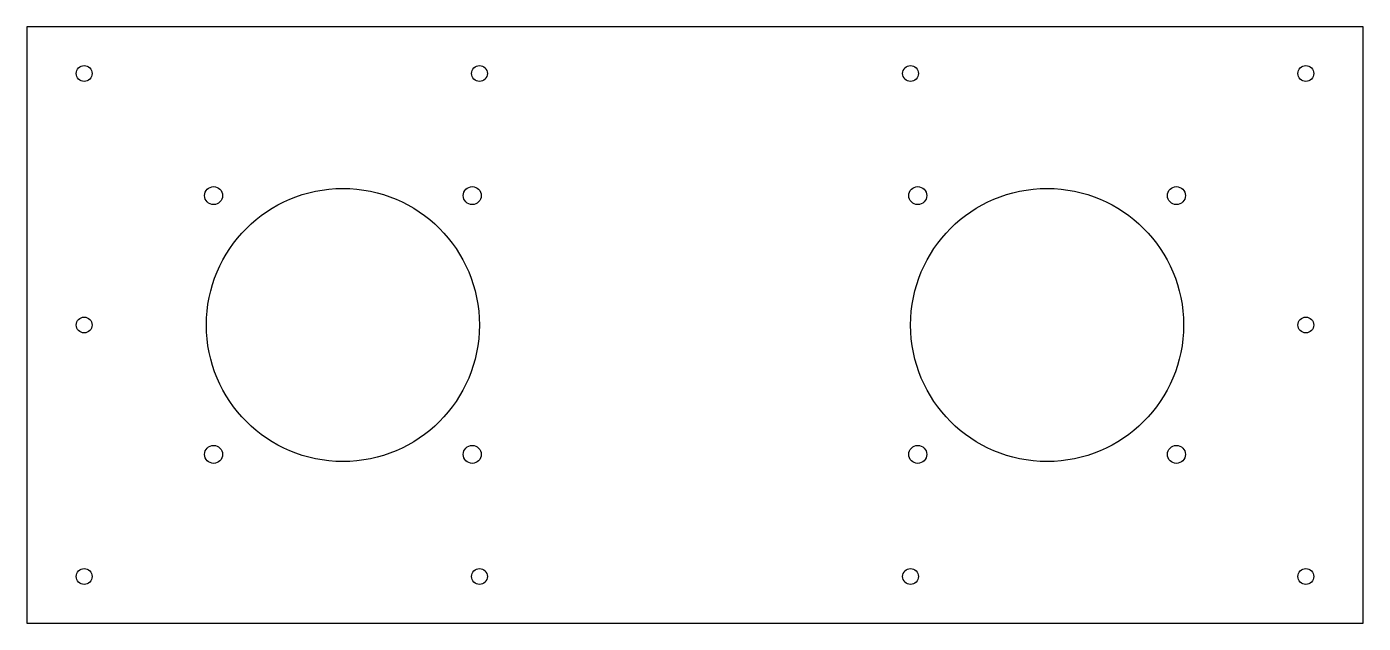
# Model space of a CAD drawing. Header units: millimetres. Extents: x -186 to 186, y -83 to 83.
import ezdxf

# ---------------------------------------------------------------- set-up
doc = ezdxf.new("R2010")
doc.units = ezdxf.units.MM

msp = doc.modelspace()

# ---------------------------------------------------------------- linework, layer by layer
at = {"color": 7, "linetype": 'Continuous', "lineweight": 25}
for p, q in [((-186, 83), (-186, -83)), ((186, 83), (-186, 83)), ((186, -83), (186, 83)), ((-186, -83), (186, -83))]:
    msp.add_line(p, q, dxfattribs=at)
for centre, radius in [((-170, 70), 2.2), ((-60, 70), 2.2), ((60, 70), 2.2), ((170, 70), 2.2), ((-134, 36), 2.5), ((-98, 0), 38), ((-62, 36), 2.5), ((62, 36), 2.5), ((98, 0), 38), ((134, 36), 2.5), ((-170, 0), 2.2), ((170, 0), 2.2), ((-134, -36), 2.5), ((-62, -36), 2.5), ((62, -36), 2.5), ((134, -36), 2.5), ((-170, -70), 2.2), ((-60, -70), 2.2), ((60, -70), 2.2), ((170, -70), 2.2)]:
    msp.add_circle(centre, radius, dxfattribs=at)

doc.saveas('drawing.dxf')
